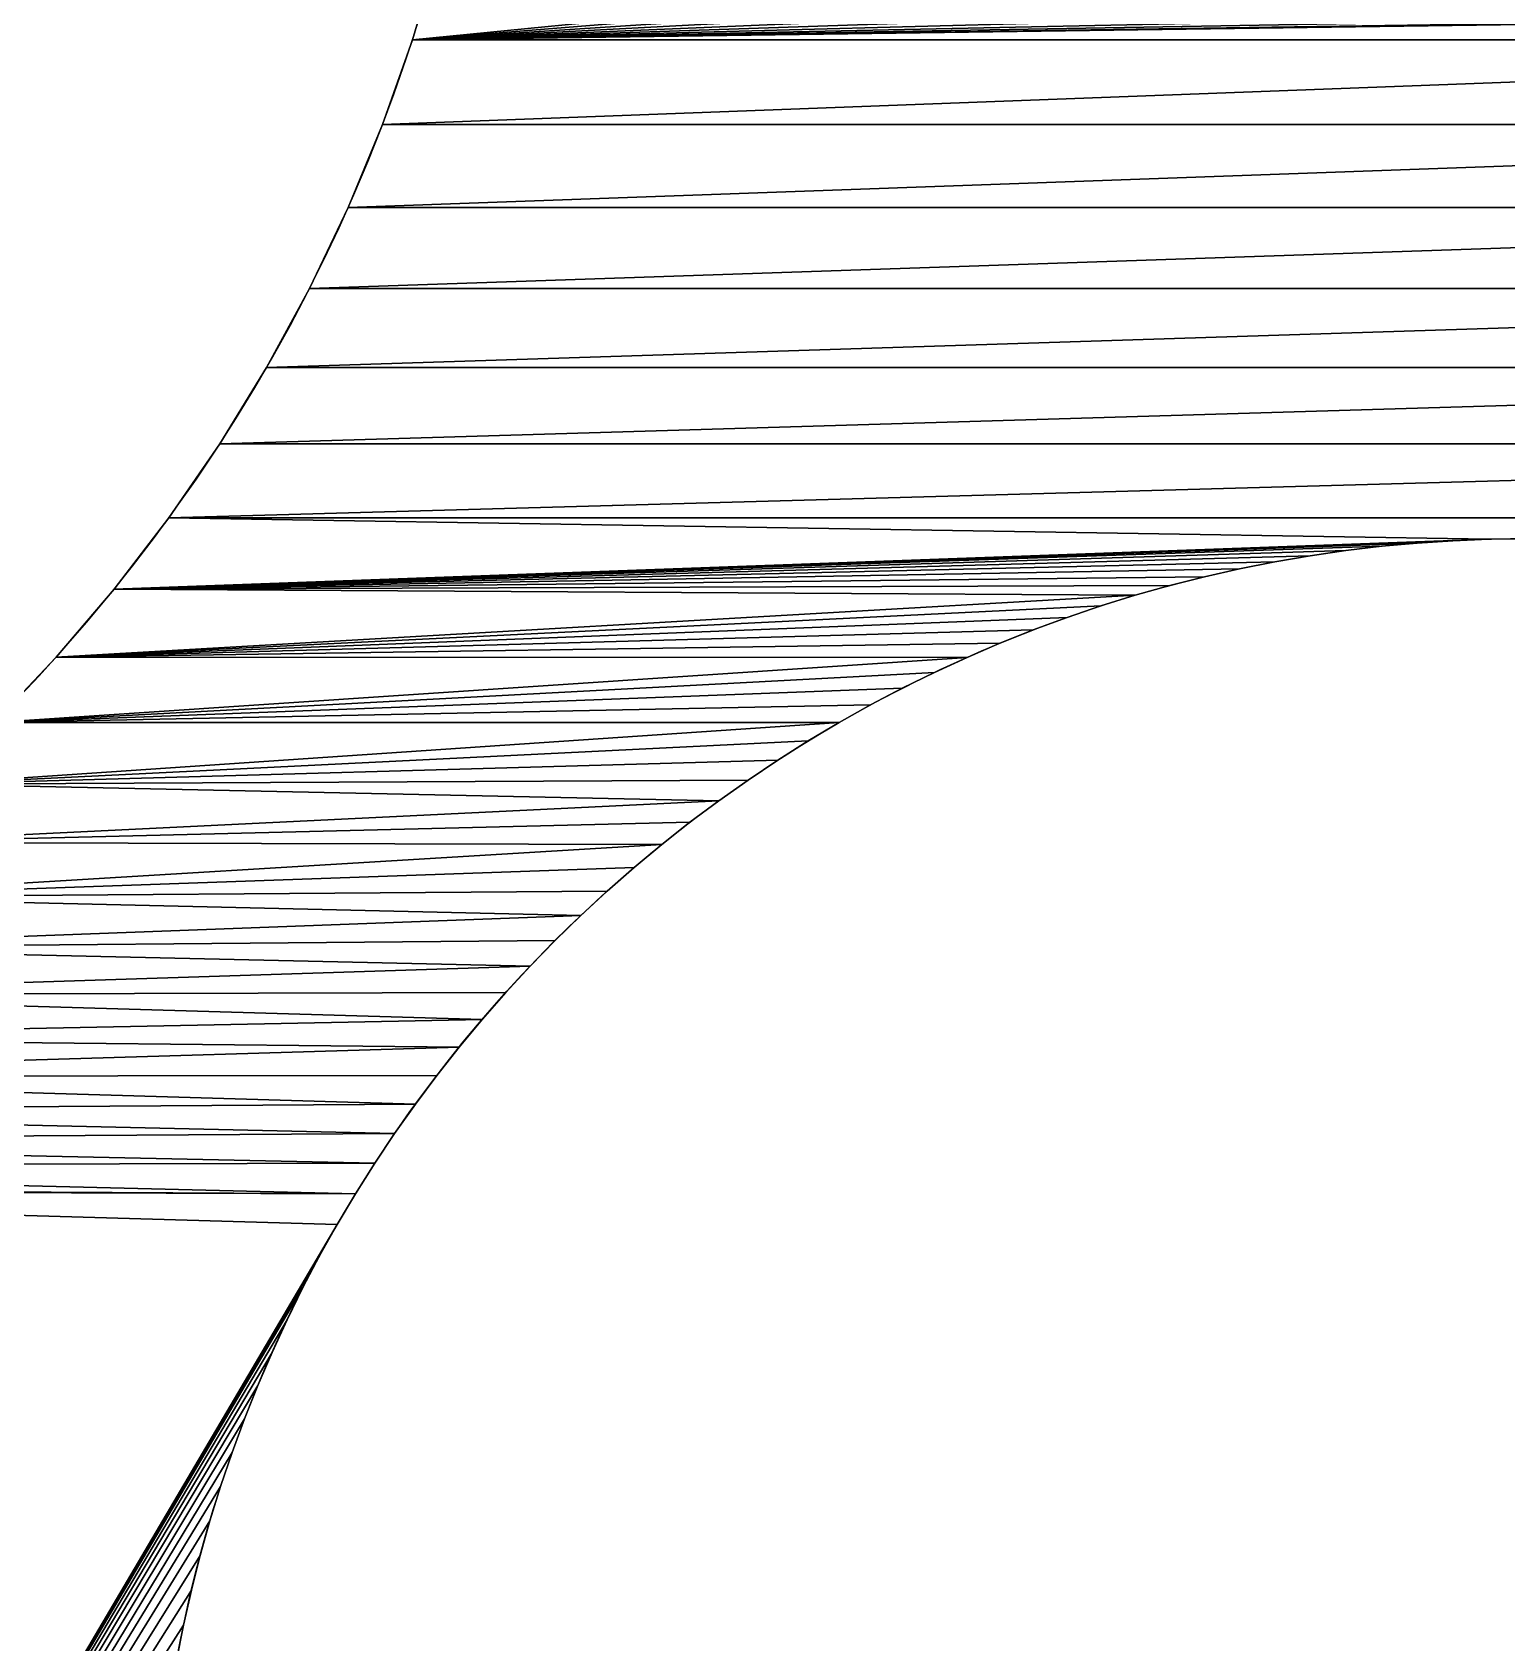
# Model space of a CAD drawing. Header units: millimetres. Extents: x 2854 to 3045, y 1707 to 1839.
# Drawn here: x 2870.399 to 2874.701, y 1806.004 to 1810.701 of the extents above; entities that cross this region are included whole.
import ezdxf

# ---------------------------------------------------------------- set-up
doc = ezdxf.new("R2010")
doc.units = ezdxf.units.MM

# ---------------------------------------------------------------- blocks, each defined once
blk = doc.blocks.new('Mastil_3_AUX')
for p, q in [((11.0014, 2.3953), (11.0014, 2.3953, 10)), ((11.0055, 2.2907), (11.0055, 2.2907, 10)), ((11.0123, 2.1862), (11.0123, 2.1862, 10)), ((11.0219, 2.0819), (11.0219, 2.0819, 10)), ((11.0342, 1.9779), (11.0342, 1.9779, 10)), ((11.0492, 1.8743), (11.0492, 1.8743, 10)), ((11.067, 1.7711), (11.067, 1.7711, 10)), ((11.0874, 1.6684), (11.0874, 1.6684, 10)), ((11.1105, 1.5662), (11.1105, 1.5662, 10)), ((11.1363, 1.4647), (11.1363, 1.4647, 10)), ((11.1647, 1.3639), (11.1647, 1.3639, 10)), ((11.1958, 1.2639), (11.1958, 1.2639, 10)), ((11.2294, 1.1648), (11.2294, 1.1648, 10)), ((11.2657, 1.0665), (11.2657, 1.0665, 10)), ((11.3045, 0.9693), (11.3045, 0.9693, 10)), ((11.3897, 0.778), (11.3897, 0.778, 10)), ((11.436, 0.684), (11.436, 0.684, 10)), ((11.4847, 0.5914), (11.4847, 0.5914, 10)), ((11.5894, 0.41), (11.5894, 0.41, 10)), ((11.6453, 0.3214), (11.6453, 0.3214, 10)), ((11.7035, 0.2344), (11.7035, 0.2344, 10)), ((11.7639, 0.1489), (11.7639, 0.1489, 10)), ((11.8266, 0.065), (11.8266, 0.065, 10)), ((11.8914, -0.0173), (11.8914, -0.0173, 10)), ((11.9584, -0.0978), (11.9584, -0.0978, 10)), ((12.0274, -0.1765), (12.0274, -0.1765, 10)), ((12.0985, -0.2534), (12.0985, -0.2534, 10)), ((12.1716, -0.3284), (12.1716, -0.3284, 10)), ((12.2466, -0.4015), (12.2466, -0.4015, 10)), ((12.3235, -0.4726), (12.3235, -0.4726, 10)), ((12.4022, -0.5416), (12.4022, -0.5416, 10)), ((12.4827, -0.6086), (12.4827, -0.6086, 10)), ((12.565, -0.6734), (12.565, -0.6734, 10)), ((9.5451, -0.7447), (9.5451, -0.7447, 10)), ((12.6489, -0.7361), (12.6489, -0.7361, 10)), ((12.7344, -0.7965), (12.7344, -0.7965, 10)), ((9.7918, -0.8321), (9.7918, -0.8321, 10)), ((12.8214, -0.8547), (12.8214, -0.8547, 10)), ((10.0337, -0.9323), (10.0337, -0.9323, 10)), ((12.91, -0.9106), (12.91, -0.9106, 10)), ((13, -0.9641), (13, -0.9641, 10)), ((13.0914, -1.0153), (13.0914, -1.0153, 10)), ((10.27, -1.045), (10.27, -1.045, 10)), ((13.184, -1.064), (13.184, -1.064, 10)), ((13.278, -1.1103), (13.278, -1.1103, 10)), ((10.5, -1.1699), (10.5, -1.1699, 10)), ((13.3731, -1.1542), (13.3731, -1.1542, 10)), ((13.4693, -1.1955), (13.4693, -1.1955, 10)), ((13.5665, -1.2343), (13.5665, -1.2343, 10)), ((10.7232, -1.3066), (10.7232, -1.3066, 10)), ((13.6648, -1.2706), (13.6648, -1.2706, 10)), ((13.7639, -1.3042), (13.7639, -1.3042, 10)), ((13.8639, -1.3353), (13.8639, -1.3353, 10)), ((13.9647, -1.3637), (13.9647, -1.3637, 10)), ((14.0662, -1.3895), (14.0662, -1.3895, 10)), ((10.9389, -1.4549), (10.9389, -1.4549, 10)), ((14.1684, -1.4126), (14.1684, -1.4126, 10)), ((11.1466, -1.6143), (11.1466, -1.6143, 10)), ((11.3457, -1.7843), (11.3457, -1.7843, 10))]:
    blk.add_line(p, q)
at = {"color": 250, "true_color": 0x1e1e1e}
blk.add_line((11.3458, 0.8731), (11.3458, 0.8731, 10), dxfattribs=at)
at = {"color": 3, "true_color": 0x00ff00}
blk.add_line((11.5359, 0.5), (11.5359, 0.5, 10), dxfattribs=at)
at = {"color": 250, "true_color": 0x1e1e1e, "extrusion": (-1.9873e-14, 4.51195e-14, -1)}
blk.add_arc((-15, 2.5), 4, 270, 90, dxfattribs=at)
at = {"color": 250, "true_color": 0x1e1e1e, "extrusion": (-1.9873e-14, 6.83842e-14, -1)}
blk.add_arc((-15, 2.5, -10), 4, 270, 90, dxfattribs=at)
at = {"color": 250, "true_color": 0x1e1e1e}
for centre in [(8, -5.5), (8, -5.5, 10)]:
    blk.add_arc(centre, 5, 11.539, 168.461, dxfattribs=at)
mesh = blk.add_polyface(dxfattribs=at)
corners = [(10.9389, 6.4549), (11.0014, 2.6047), (11, 2.5), (11.1466, 6.6143), (11.0055, 2.7093), (11.0123, 2.8138), (11.0219, 2.9181), (11.0342, 3.0221), (11.0492, 3.1257), (11.067, 3.2289), (11.0874, 3.3316), (11.1105, 3.4338), (11.1363, 3.5353), (11.1647, 3.6361), (11.3457, 6.7843), (11.1958, 3.7361), (11.2294, 3.8352), (11.2657, 3.9335), (11.3045, 4.0307), (8, 4), (8, 5.5), (8.0785, 3.9979), (8.2617, 5.5069), (8.1568, 3.9918), (8.2347, 3.9815), (8.3119, 3.9672), (8.5226, 5.5274), (8.3882, 3.9489), (8.4635, 3.9266), (8.5376, 3.9004), (8.7822, 5.5616), (8.6101, 3.8703), (8.681, 3.8365), (8.75, 3.799), (8.817, 3.758), (9.0396, 5.6093), (8.8817, 3.7135), (8.944, 3.6657), (9.0037, 3.6147), (9.0607, 3.5607), (9.2941, 5.6704), (9.1147, 3.5037), (9.1657, 3.444), (9.2135, 3.3817), (9.258, 3.317), (9.299, 3.25), (9.5451, 5.7447), (9.3365, 3.181), (9.3703, 3.1101), (9.4004, 3.0376), (9.4266, 2.9635), (9.4489, 2.8882), (9.4672, 2.8119), (9.4815, 2.7347), (9.4918, 2.6568), (9.4979, 2.5785), (9.5, 2.5), (9.7918, -0.8321), (9.7918, 5.8321), (10.0337, -0.9323), (10.0337, 5.9323), (10.27, -1.045), (10.27, 6.045), (10.5, -1.1699), (10.5, 6.1699), (10.7232, -1.3066), (10.7232, 6.3066), (10.9389, -1.4549), (11.0014, 2.3953)]
mesh.append_faces([[corners[k] for k in face] for face in [(1, 3, 4), (4, 3, 5), (5, 3, 6), (6, 3, 7), (7, 3, 8), (8, 3, 9), (9, 3, 10), (10, 3, 11), (11, 3, 12), (12, 3, 13), (13, 14, 15), (15, 14, 16), (16, 14, 17), (17, 14, 18), (19, 20, 21), (21, 22, 23), (23, 22, 24), (24, 22, 25), (25, 26, 27), (27, 26, 28), (28, 26, 29), (29, 30, 31), (31, 30, 32), (32, 30, 33), (33, 30, 34), (34, 35, 36), (36, 35, 37), (37, 35, 38), (38, 35, 39), (39, 40, 41), (41, 40, 42), (42, 40, 43), (43, 40, 44), (44, 40, 45), (45, 46, 47), (47, 46, 48), (48, 46, 49), (49, 46, 50), (50, 46, 51), (51, 46, 52), (52, 46, 53), (53, 46, 54), (54, 46, 55), (55, 46, 56), (68, 0, 2)]], dxfattribs={"vtx0": -1, "vtx1": -1, "color": 250})
mesh.append_faces([[corners[k] for k in face] for face in [(0, 1, 2), (1, 0, 3), (13, 3, 14), (21, 20, 22), (25, 22, 26), (29, 26, 30), (34, 30, 35), (39, 35, 40), (45, 40, 46), (57, 46, 58), (59, 58, 60), (61, 60, 62), (63, 62, 64), (65, 64, 66), (67, 66, 0)]], dxfattribs={"vtx0": -1, "vtx2": -1, "color": 250})
mesh = blk.add_polyface(dxfattribs=at)
corners = [(8, 5.5, 10), (8, 4, 10), (8.0785, 3.9979, 10), (8.2617, 5.5069, 10), (8.1568, 3.9918, 10), (8.2347, 3.9815, 10), (8.3119, 3.9672, 10), (8.5226, 5.5274, 10), (8.3882, 3.9489, 10), (8.4635, 3.9266, 10), (8.5376, 3.9004, 10), (8.7822, 5.5616, 10), (8.6101, 3.8703, 10), (8.681, 3.8365, 10), (8.75, 3.799, 10), (8.817, 3.758, 10), (9.0396, 5.6093, 10), (8.8817, 3.7135, 10), (8.944, 3.6657, 10), (9.0037, 3.6147, 10), (9.0607, 3.5607, 10), (9.2941, 5.6704, 10), (9.1147, 3.5037, 10), (9.1657, 3.444, 10), (9.2135, 3.3817, 10), (9.258, 3.317, 10), (9.299, 3.25, 10), (9.5451, 5.7447, 10), (9.3365, 3.181, 10), (9.3703, 3.1101, 10), (9.4004, 3.0376, 10), (9.4266, 2.9635, 10), (9.4489, 2.8882, 10), (9.4672, 2.8119, 10), (9.4815, 2.7347, 10), (9.4918, 2.6568, 10), (9.4979, 2.5785, 10), (9.5, 2.5, 10), (9.7918, -0.8321, 10), (9.7918, 5.8321, 10), (10.0337, -0.9323, 10), (10.0337, 5.9323, 10), (10.27, -1.045, 10), (10.27, 6.045, 10), (10.5, -1.1699, 10), (10.5, 6.1699, 10), (10.7232, -1.3066, 10), (10.7232, 6.3066, 10), (10.9389, -1.4549, 10), (10.9389, 6.4549, 10), (11.0014, 2.3953, 10), (11, 2.5, 10), (11.0014, 2.6047, 10), (11.1466, 6.6143, 10), (11.0055, 2.7093, 10), (11.0123, 2.8138, 10), (11.0219, 2.9181, 10), (11.0342, 3.0221, 10), (11.0492, 3.1257, 10), (11.067, 3.2289, 10), (11.0874, 3.3316, 10), (11.1105, 3.4338, 10), (11.1363, 3.5353, 10), (11.1647, 3.6361, 10), (11.3457, 6.7843, 10), (11.1958, 3.7361, 10), (11.2294, 3.8352, 10), (11.2657, 3.9335, 10), (11.3045, 4.0307, 10)]
mesh.append_faces([[corners[k] for k in face] for face in [(0, 2, 3), (3, 6, 7), (7, 10, 11), (11, 15, 16), (16, 20, 21), (21, 26, 27), (27, 38, 39), (39, 40, 41), (41, 42, 43), (43, 44, 45), (45, 46, 47), (47, 48, 49), (49, 52, 53), (52, 49, 51), (53, 63, 64)]], dxfattribs={"vtx0": -1, "vtx1": -1, "color": 250})
mesh.append_faces([[corners[k] for k in face] for face in [(0, 1, 2), (3, 2, 4), (3, 4, 5), (3, 5, 6), (7, 6, 8), (7, 8, 9), (7, 9, 10), (11, 10, 12), (11, 12, 13), (11, 13, 14), (11, 14, 15), (16, 15, 17), (16, 17, 18), (16, 18, 19), (16, 19, 20), (21, 20, 22), (21, 22, 23), (21, 23, 24), (21, 24, 25), (21, 25, 26), (27, 26, 28), (27, 28, 29), (27, 29, 30), (27, 30, 31), (27, 31, 32), (27, 32, 33), (27, 33, 34), (27, 34, 35), (27, 35, 36), (27, 36, 37), (49, 50, 51), (53, 52, 54), (53, 54, 55), (53, 55, 56), (53, 56, 57), (53, 57, 58), (53, 58, 59), (53, 59, 60), (53, 60, 61), (53, 61, 62), (53, 62, 63), (64, 63, 65), (64, 65, 66), (64, 66, 67), (64, 67, 68)]], dxfattribs={"vtx0": -1, "vtx2": -1, "color": 250})
mesh = blk.add_polyface(dxfattribs=at)
corners = [(9.5, 2.5), (9.5451, 5.7447), (9.5451, -0.7447), (9.7918, -0.8321), (9.7918, 5.8321), (10.0337, -0.9323), (10.0337, 5.9323), (10.27, -1.045), (10.27, 6.045), (10.5, -1.1699), (10.5, 6.1699), (10.7232, -1.3066), (10.7232, 6.3066), (10.9389, -1.4549), (10.9389, 6.4549), (11.0014, 2.3953), (11.1466, -1.6143), (11.0055, 2.2907), (11.0123, 2.1862), (11.0219, 2.0819), (11.0342, 1.9779), (11.0492, 1.8743), (11.067, 1.7711), (11.0874, 1.6684), (11.1105, 1.5662), (11.1363, 1.4647), (11.1647, 1.3639), (11.3457, -1.7843), (11.1958, 1.2639), (11.2294, 1.1648), (11.2657, 1.0665), (11.3045, 0.9693), (8, -0.5), (8, 1), (8.2617, -0.5069), (8.0785, 1.0021), (8.1568, 1.0082), (8.2347, 1.0185), (8.3119, 1.0328), (8.5226, -0.5274), (8.3882, 1.0511), (8.4635, 1.0734), (8.5376, 1.0996), (8.7822, -0.5616), (8.6101, 1.1297), (8.681, 1.1635), (8.75, 1.201), (8.817, 1.242), (9.0396, -0.6093), (8.8817, 1.2865), (8.944, 1.3343), (9.0037, 1.3853), (9.0607, 1.4393), (9.2941, -0.6704), (9.1147, 1.4963), (9.1657, 1.556), (9.2135, 1.6183), (9.258, 1.683), (9.299, 1.75), (9.3365, 1.819), (9.3703, 1.8899), (9.4004, 1.9624), (9.4266, 2.0365), (9.4489, 2.1118), (9.4672, 2.1881), (9.4815, 2.2653), (9.4918, 2.3432), (9.4979, 2.4215)]
mesh.append_faces([[corners[k] for k in face] for face in [(2, 1, 3), (3, 4, 5), (5, 6, 7), (7, 8, 9), (9, 10, 11), (11, 12, 13), (13, 15, 16), (16, 26, 27), (32, 33, 34), (34, 38, 39), (39, 42, 43), (43, 47, 48), (48, 52, 53), (53, 58, 2)]], dxfattribs={"vtx0": -1, "vtx1": -1, "color": 250})
mesh.append_faces([[corners[k] for k in face] for face in [(0, 1, 2), (13, 14, 15)]], dxfattribs={"vtx0": -1, "vtx1": -1, "vtx2": -1, "color": 250})
mesh.append_faces([[corners[k] for k in face] for face in [(16, 15, 17), (16, 17, 18), (16, 18, 19), (16, 19, 20), (16, 20, 21), (16, 21, 22), (16, 22, 23), (16, 23, 24), (16, 24, 25), (16, 25, 26), (27, 26, 28), (27, 28, 29), (27, 29, 30), (27, 30, 31), (34, 33, 35), (34, 35, 36), (34, 36, 37), (34, 37, 38), (39, 38, 40), (39, 40, 41), (39, 41, 42), (43, 42, 44), (43, 44, 45), (43, 45, 46), (43, 46, 47), (48, 47, 49), (48, 49, 50), (48, 50, 51), (48, 51, 52), (53, 52, 54), (53, 54, 55), (53, 55, 56), (53, 56, 57), (53, 57, 58), (2, 58, 59), (2, 59, 60), (2, 60, 61), (2, 61, 62), (2, 62, 63), (2, 63, 64), (2, 64, 65), (2, 65, 66), (2, 66, 67), (2, 67, 0)]], dxfattribs={"vtx0": -1, "vtx2": -1, "color": 250})
mesh = blk.add_polyface(dxfattribs=at)
corners = [(8, 1, 10), (8, -0.5, 10), (8.2617, -0.5069, 10), (8.0785, 1.0021, 10), (8.1568, 1.0082, 10), (8.2347, 1.0185, 10), (8.3119, 1.0328, 10), (8.5226, -0.5274, 10), (8.3882, 1.0511, 10), (8.4635, 1.0734, 10), (8.5376, 1.0996, 10), (8.7822, -0.5616, 10), (8.6101, 1.1297, 10), (8.681, 1.1635, 10), (8.75, 1.201, 10), (8.817, 1.242, 10), (9.0396, -0.6093, 10), (8.8817, 1.2865, 10), (8.944, 1.3343, 10), (9.0037, 1.3853, 10), (9.0607, 1.4393, 10), (9.2941, -0.6704, 10), (9.1147, 1.4963, 10), (9.1657, 1.556, 10), (9.2135, 1.6183, 10), (9.258, 1.683, 10), (9.299, 1.75, 10), (9.5451, -0.7447, 10), (9.3365, 1.819, 10), (9.3703, 1.8899, 10), (9.4004, 1.9624, 10), (9.4266, 2.0365, 10), (9.4489, 2.1118, 10), (9.4672, 2.1881, 10), (9.4815, 2.2653, 10), (9.4918, 2.3432, 10), (9.4979, 2.4215, 10), (9.5, 2.5, 10), (9.5451, 5.7447, 10), (9.7918, -0.8321, 10), (9.7918, 5.8321, 10), (10.0337, -0.9323, 10), (10.0337, 5.9323, 10), (10.27, -1.045, 10), (10.27, 6.045, 10), (10.5, -1.1699, 10), (10.5, 6.1699, 10), (10.7232, -1.3066, 10), (10.7232, 6.3066, 10), (10.9389, -1.4549, 10), (10.9389, 6.4549, 10), (11.0014, 2.3953, 10), (11.1466, -1.6143, 10), (11.0055, 2.2907, 10), (11.0123, 2.1862, 10), (11.0219, 2.0819, 10), (11.0342, 1.9779, 10), (11.0492, 1.8743, 10), (11.067, 1.7711, 10), (11.0874, 1.6684, 10), (11.1105, 1.5662, 10), (11.1363, 1.4647, 10), (11.1647, 1.3639, 10), (11.3457, -1.7843, 10), (11.1958, 1.2639, 10), (11.2294, 1.1648, 10), (11.2657, 1.0665, 10), (11.3045, 0.9693, 10)]
mesh.append_faces([[corners[k] for k in face] for face in [(0, 2, 3), (3, 2, 4), (4, 2, 5), (5, 2, 6), (6, 7, 8), (8, 7, 9), (9, 7, 10), (10, 11, 12), (12, 11, 13), (13, 11, 14), (14, 11, 15), (15, 16, 17), (17, 16, 18), (18, 16, 19), (19, 16, 20), (20, 21, 22), (22, 21, 23), (23, 21, 24), (24, 21, 25), (25, 21, 26), (26, 27, 28), (28, 27, 29), (29, 27, 30), (30, 27, 31), (31, 27, 32), (32, 27, 33), (33, 27, 34), (34, 27, 35), (35, 27, 36), (36, 27, 37), (51, 52, 53), (53, 52, 54), (54, 52, 55), (55, 52, 56), (56, 52, 57), (57, 52, 58), (58, 52, 59), (59, 52, 60), (60, 52, 61), (61, 52, 62), (62, 63, 64), (64, 63, 65), (65, 63, 66), (66, 63, 67)]], dxfattribs={"vtx0": -1, "vtx1": -1, "color": 250})
mesh.append_faces([[corners[k] for k in face] for face in [(38, 37, 27), (50, 49, 51)]], dxfattribs={"vtx0": -1, "vtx1": -1, "vtx2": -1, "color": 250})
mesh.append_faces([[corners[k] for k in face] for face in [(0, 1, 2), (6, 2, 7), (10, 7, 11), (15, 11, 16), (20, 16, 21), (26, 21, 27), (38, 27, 39), (40, 39, 41), (42, 41, 43), (44, 43, 45), (46, 45, 47), (48, 47, 49), (51, 49, 52), (62, 52, 63)]], dxfattribs={"vtx0": -1, "vtx2": -1, "color": 250})
mesh = blk.add_polyface(dxfattribs=at)
corners = [(11, 2.5), (11.0014, 2.3953, 10), (11.0014, 2.3953), (11, 2.5, 10)]
mesh.append_faces([[corners[k] for k in face] for face in [(0, 1, 2), (1, 0, 3)]], dxfattribs={"vtx0": -1, "color": 250})
mesh = blk.add_polyface(dxfattribs=at)
corners = [(11.0014, 2.3953), (11.0055, 2.2907, 10), (11.0055, 2.2907), (11.0014, 2.3953, 10)]
mesh.append_faces([[corners[k] for k in face] for face in [(0, 1, 2), (1, 0, 3)]], dxfattribs={"vtx0": -1, "color": 250})
mesh = blk.add_polyface(dxfattribs=at)
corners = [(11.0055, 2.2907), (11.0123, 2.1862, 10), (11.0123, 2.1862), (11.0055, 2.2907, 10)]
mesh.append_faces([[corners[k] for k in face] for face in [(0, 1, 2), (1, 0, 3)]], dxfattribs={"vtx0": -1, "color": 250})
mesh = blk.add_polyface(dxfattribs=at)
corners = [(11.0123, 2.1862), (11.0219, 2.0819, 10), (11.0219, 2.0819), (11.0123, 2.1862, 10)]
mesh.append_faces([[corners[k] for k in face] for face in [(0, 1, 2), (1, 0, 3)]], dxfattribs={"vtx0": -1, "color": 250})
mesh = blk.add_polyface(dxfattribs=at)
corners = [(11.0219, 2.0819), (11.0342, 1.9779, 10), (11.0342, 1.9779), (11.0219, 2.0819, 10)]
mesh.append_faces([[corners[k] for k in face] for face in [(0, 1, 2), (1, 0, 3)]], dxfattribs={"vtx0": -1, "color": 250})
mesh = blk.add_polyface(dxfattribs=at)
corners = [(11.0342, 1.9779), (11.0492, 1.8743, 10), (11.0492, 1.8743), (11.0342, 1.9779, 10)]
mesh.append_faces([[corners[k] for k in face] for face in [(0, 1, 2), (1, 0, 3)]], dxfattribs={"vtx0": -1, "color": 250})
mesh = blk.add_polyface(dxfattribs=at)
corners = [(11.0492, 1.8743), (11.067, 1.7711, 10), (11.067, 1.7711), (11.0492, 1.8743, 10)]
mesh.append_faces([[corners[k] for k in face] for face in [(0, 1, 2), (1, 0, 3)]], dxfattribs={"vtx0": -1, "color": 250})
mesh = blk.add_polyface(dxfattribs=at)
corners = [(11.067, 1.7711), (11.0874, 1.6684, 10), (11.0874, 1.6684), (11.067, 1.7711, 10)]
mesh.append_faces([[corners[k] for k in face] for face in [(0, 1, 2), (1, 0, 3)]], dxfattribs={"vtx0": -1, "color": 250})
mesh = blk.add_polyface(dxfattribs=at)
corners = [(11.0874, 1.6684), (11.1105, 1.5662, 10), (11.1105, 1.5662), (11.0874, 1.6684, 10)]
mesh.append_faces([[corners[k] for k in face] for face in [(0, 1, 2), (1, 0, 3)]], dxfattribs={"vtx0": -1, "color": 250})
mesh = blk.add_polyface(dxfattribs=at)
corners = [(11.1105, 1.5662), (11.1363, 1.4647, 10), (11.1363, 1.4647), (11.1105, 1.5662, 10)]
mesh.append_faces([[corners[k] for k in face] for face in [(0, 1, 2), (1, 0, 3)]], dxfattribs={"vtx0": -1, "color": 250})
mesh = blk.add_polyface(dxfattribs=at)
corners = [(11.1363, 1.4647), (11.1647, 1.3639, 10), (11.1647, 1.3639), (11.1363, 1.4647, 10)]
mesh.append_faces([[corners[k] for k in face] for face in [(0, 1, 2), (1, 0, 3)]], dxfattribs={"vtx0": -1, "color": 250})
mesh = blk.add_polyface(dxfattribs=at)
corners = [(11.1647, 1.3639), (11.1958, 1.2639, 10), (11.1958, 1.2639), (11.1647, 1.3639, 10)]
mesh.append_faces([[corners[k] for k in face] for face in [(0, 1, 2), (1, 0, 3)]], dxfattribs={"vtx0": -1, "color": 250})
mesh = blk.add_polyface(dxfattribs=at)
corners = [(11.1958, 1.2639), (11.2294, 1.1648, 10), (11.2294, 1.1648), (11.1958, 1.2639, 10)]
mesh.append_faces([[corners[k] for k in face] for face in [(0, 1, 2), (1, 0, 3)]], dxfattribs={"vtx0": -1, "color": 250})
mesh = blk.add_polyface(dxfattribs=at)
corners = [(11.2294, 1.1648), (11.2657, 1.0665, 10), (11.2657, 1.0665), (11.2294, 1.1648, 10)]
mesh.append_faces([[corners[k] for k in face] for face in [(0, 1, 2), (1, 0, 3)]], dxfattribs={"vtx0": -1, "color": 250})
mesh = blk.add_polyface(dxfattribs=at)
corners = [(11.2657, 1.0665), (11.3045, 0.9693, 10), (11.3045, 0.9693), (11.2657, 1.0665, 10)]
mesh.append_faces([[corners[k] for k in face] for face in [(0, 1, 2), (1, 0, 3)]], dxfattribs={"vtx0": -1, "color": 250})
mesh = blk.add_polyface(dxfattribs=at)
corners = [(11.3457, -1.7843), (11.3045, 0.9693), (11.3458, 0.8731), (11.5355, -1.9645), (11.3897, 0.778), (11.436, 0.684), (11.4847, 0.5914), (11.5359, 0.5), (11.7157, -2.1543), (11.5894, 0.41), (11.6453, 0.3214), (11.7035, 0.2344), (11.7639, 0.1489), (11.8857, -2.3534), (11.8266, 0.065), (11.8914, -0.0173), (12.0451, -2.5611), (11.9584, -0.0978), (12.0274, -0.1765), (12.0985, -0.2534), (12.1934, -2.7768), (12.1716, -0.3284), (12.2466, -0.4015), (12.3301, -3), (12.3235, -0.4726), (12.4022, -0.5416), (12.455, -3.23), (12.4827, -0.6086), (12.5677, -3.4663), (12.565, -0.6734), (12.6489, -0.7361), (12.6679, -3.7082), (12.7344, -0.7965), (12.7553, -3.9549), (12.8214, -0.8547), (12.8296, -4.2059), (12.91, -0.9106), (12.8907, -4.4604), (12.8981, -4.5), (13, -0.9641), (19, -4.5), (13.0914, -1.0153), (13.184, -1.064), (13.278, -1.1103), (13.3731, -1.1542), (13.4693, -1.1955), (13.5665, -1.2343), (13.6648, -1.2706), (13.7639, -1.3042), (13.8639, -1.3353), (13.9647, -1.3637), (14.0662, -1.3895), (14.1684, -1.4126), (14.2711, -1.433), (14.3743, -1.4508), (14.4779, -1.4658), (14.5819, -1.4781), (14.6862, -1.4877), (14.7907, -1.4945), (14.8953, -1.4986), (15, -1.5), (19, -1.5)]
mesh.append_faces([[corners[k] for k in face] for face in [(40, 60, 61)]], dxfattribs={"vtx0": -1, "color": 250})
mesh.append_faces([[corners[k] for k in face] for face in [(0, 2, 3), (3, 7, 8), (8, 12, 13), (13, 15, 16), (16, 19, 20), (20, 22, 23), (23, 25, 26), (26, 27, 28), (28, 30, 31), (31, 32, 33), (33, 34, 35), (35, 36, 37), (37, 36, 38), (38, 39, 40)]], dxfattribs={"vtx0": -1, "vtx1": -1, "color": 250})
mesh.append_faces([[corners[k] for k in face] for face in [(0, 1, 2), (3, 2, 4), (3, 4, 5), (3, 5, 6), (3, 6, 7), (8, 7, 9), (8, 9, 10), (8, 10, 11), (8, 11, 12), (13, 12, 14), (13, 14, 15), (16, 15, 17), (16, 17, 18), (16, 18, 19), (20, 19, 21), (20, 21, 22), (23, 22, 24), (23, 24, 25), (26, 25, 27), (28, 27, 29), (28, 29, 30), (31, 30, 32), (33, 32, 34), (35, 34, 36), (38, 36, 39), (40, 39, 41), (40, 41, 42), (40, 42, 43), (40, 43, 44), (40, 44, 45), (40, 45, 46), (40, 46, 47), (40, 47, 48), (40, 48, 49), (40, 49, 50), (40, 50, 51), (40, 51, 52), (40, 52, 53), (40, 53, 54), (40, 54, 55), (40, 55, 56), (40, 56, 57), (40, 57, 58), (40, 58, 59), (40, 59, 60)]], dxfattribs={"vtx0": -1, "vtx2": -1, "color": 250})
mesh = blk.add_polyface(dxfattribs=at)
corners = [(11.3045, 0.9693, 10), (11.3457, -1.7843, 10), (11.3458, 0.8731, 10), (11.5355, -1.9645, 10), (11.3897, 0.778, 10), (11.436, 0.684, 10), (11.4847, 0.5914, 10), (11.5359, 0.5, 10), (11.7157, -2.1543, 10), (11.5894, 0.41, 10), (11.6453, 0.3214, 10), (11.7035, 0.2344, 10), (11.7639, 0.1489, 10), (11.8857, -2.3534, 10), (11.8266, 0.065, 10), (11.8914, -0.0173, 10), (12.0451, -2.5611, 10), (11.9584, -0.0978, 10), (12.0274, -0.1765, 10), (12.0985, -0.2534, 10), (12.1934, -2.7768, 10), (12.1716, -0.3284, 10), (12.2466, -0.4015, 10), (12.3301, -3, 10), (12.3235, -0.4726, 10), (12.4022, -0.5416, 10), (12.455, -3.23, 10), (12.4827, -0.6086, 10), (12.5677, -3.4663, 10), (12.565, -0.6734, 10), (12.6489, -0.7361, 10), (12.6679, -3.7082, 10), (12.7344, -0.7965, 10), (12.7553, -3.9549, 10), (12.8214, -0.8547, 10), (12.8296, -4.2059, 10), (12.91, -0.9106, 10), (12.8907, -4.4604, 10), (12.8981, -4.5, 10), (13, -0.9641, 10), (19, -4.5, 10), (13.0914, -1.0153, 10), (13.184, -1.064, 10), (13.278, -1.1103, 10), (13.3731, -1.1542, 10), (13.4693, -1.1955, 10), (13.5665, -1.2343, 10), (13.6648, -1.2706, 10), (13.7639, -1.3042, 10), (13.8639, -1.3353, 10), (13.9647, -1.3637, 10), (14.0662, -1.3895, 10), (14.1684, -1.4126, 10), (14.2711, -1.433, 10), (14.3743, -1.4508, 10), (14.4779, -1.4658, 10), (14.5819, -1.4781, 10), (14.6862, -1.4877, 10), (14.7907, -1.4945, 10), (14.8953, -1.4986, 10), (15, -1.5, 10), (19, -1.5, 10)]
mesh.append_faces([[corners[k] for k in face] for face in [(60, 40, 61)]], dxfattribs={"vtx0": -1, "color": 250})
mesh.append_faces([[corners[k] for k in face] for face in [(0, 1, 2), (2, 3, 4), (4, 3, 5), (5, 3, 6), (6, 3, 7), (7, 8, 9), (9, 8, 10), (10, 8, 11), (11, 8, 12), (12, 13, 14), (14, 13, 15), (15, 16, 17), (17, 16, 18), (18, 16, 19), (19, 20, 21), (21, 20, 22), (22, 23, 24), (24, 23, 25), (25, 26, 27), (27, 28, 29), (29, 28, 30), (30, 31, 32), (32, 33, 34), (34, 35, 36), (36, 38, 39), (39, 40, 41), (41, 40, 42), (42, 40, 43), (43, 40, 44), (44, 40, 45), (45, 40, 46), (46, 40, 47), (47, 40, 48), (48, 40, 49), (49, 40, 50), (50, 40, 51), (51, 40, 52), (52, 40, 53), (53, 40, 54), (54, 40, 55), (55, 40, 56), (56, 40, 57), (57, 40, 58), (58, 40, 59), (59, 40, 60)]], dxfattribs={"vtx0": -1, "vtx1": -1, "color": 250})
mesh.append_faces([[corners[k] for k in face] for face in [(2, 1, 3), (7, 3, 8), (12, 8, 13), (15, 13, 16), (19, 16, 20), (22, 20, 23), (25, 23, 26), (27, 26, 28), (30, 28, 31), (32, 31, 33), (34, 33, 35), (36, 35, 37), (36, 37, 38), (39, 38, 40)]], dxfattribs={"vtx0": -1, "vtx2": -1, "color": 250})
mesh = blk.add_polyface(dxfattribs=at)
corners = [(11.3045, 0.9693), (11.3458, 0.8731, 10), (11.3458, 0.8731), (11.3045, 0.9693, 10)]
mesh.append_faces([[corners[k] for k in face] for face in [(0, 1, 2), (1, 0, 3)]], dxfattribs={"vtx0": -1, "color": 250})
mesh = blk.add_polyface(dxfattribs=at)
corners = [(11.3897, 0.778), (11.3458, 0.8731, 10), (11.3897, 0.778, 10), (11.3458, 0.8731)]
mesh.append_faces([[corners[k] for k in face] for face in [(0, 1, 2), (1, 0, 3)]], dxfattribs={"vtx0": -1, "color": 250})
mesh = blk.add_polyface(dxfattribs=at)
corners = [(11.436, 0.684), (11.3897, 0.778, 10), (11.436, 0.684, 10), (11.3897, 0.778)]
mesh.append_faces([[corners[k] for k in face] for face in [(0, 1, 2), (1, 0, 3)]], dxfattribs={"vtx0": -1, "color": 250})
mesh = blk.add_polyface(dxfattribs=at)
corners = [(11.4847, 0.5914), (11.436, 0.684, 10), (11.4847, 0.5914, 10), (11.436, 0.684)]
mesh.append_faces([[corners[k] for k in face] for face in [(0, 1, 2), (1, 0, 3)]], dxfattribs={"vtx0": -1, "color": 250})
mesh = blk.add_polyface(dxfattribs=at)
corners = [(11.5359, 0.5), (11.4847, 0.5914, 10), (11.5359, 0.5, 10), (11.4847, 0.5914)]
mesh.append_faces([[corners[k] for k in face] for face in [(0, 1, 2), (1, 0, 3)]], dxfattribs={"vtx0": -1, "color": 250})
mesh = blk.add_polyface(dxfattribs=at)
corners = [(11.5894, 0.41), (11.5359, 0.5, 10), (11.5894, 0.41, 10), (11.5359, 0.5)]
mesh.append_faces([[corners[k] for k in face] for face in [(0, 1, 2), (1, 0, 3)]], dxfattribs={"vtx0": -1, "color": 250})
mesh = blk.add_polyface(dxfattribs=at)
corners = [(11.6453, 0.3214), (11.5894, 0.41, 10), (11.6453, 0.3214, 10), (11.5894, 0.41)]
mesh.append_faces([[corners[k] for k in face] for face in [(0, 1, 2), (1, 0, 3)]], dxfattribs={"vtx0": -1, "color": 250})
mesh = blk.add_polyface(dxfattribs=at)
corners = [(11.7035, 0.2344), (11.6453, 0.3214, 10), (11.7035, 0.2344, 10), (11.6453, 0.3214)]
mesh.append_faces([[corners[k] for k in face] for face in [(0, 1, 2), (1, 0, 3)]], dxfattribs={"vtx0": -1, "color": 250})
mesh = blk.add_polyface(dxfattribs=at)
corners = [(11.7639, 0.1489), (11.7035, 0.2344, 10), (11.7639, 0.1489, 10), (11.7035, 0.2344)]
mesh.append_faces([[corners[k] for k in face] for face in [(0, 1, 2), (1, 0, 3)]], dxfattribs={"vtx0": -1, "color": 250})
mesh = blk.add_polyface(dxfattribs=at)
corners = [(11.8266, 0.065), (11.7639, 0.1489, 10), (11.8266, 0.065, 10), (11.7639, 0.1489)]
mesh.append_faces([[corners[k] for k in face] for face in [(0, 1, 2), (1, 0, 3)]], dxfattribs={"vtx0": -1, "color": 250})
mesh = blk.add_polyface(dxfattribs=at)
corners = [(11.8266, 0.065), (11.8914, -0.0173, 10), (11.8914, -0.0173), (11.8266, 0.065, 10)]
mesh.append_faces([[corners[k] for k in face] for face in [(0, 1, 2), (1, 0, 3)]], dxfattribs={"vtx0": -1, "color": 250})
mesh = blk.add_polyface(dxfattribs=at)
corners = [(11.8914, -0.0173), (11.9584, -0.0978, 10), (11.9584, -0.0978), (11.8914, -0.0173, 10)]
mesh.append_faces([[corners[k] for k in face] for face in [(0, 1, 2), (1, 0, 3)]], dxfattribs={"vtx0": -1, "color": 250})
mesh = blk.add_polyface(dxfattribs=at)
corners = [(11.9584, -0.0978), (12.0274, -0.1765, 10), (12.0274, -0.1765), (11.9584, -0.0978, 10)]
mesh.append_faces([[corners[k] for k in face] for face in [(0, 1, 2), (1, 0, 3)]], dxfattribs={"vtx0": -1, "color": 250})
mesh = blk.add_polyface(dxfattribs=at)
corners = [(12.0274, -0.1765), (12.0985, -0.2534, 10), (12.0985, -0.2534), (12.0274, -0.1765, 10)]
mesh.append_faces([[corners[k] for k in face] for face in [(0, 1, 2), (1, 0, 3)]], dxfattribs={"vtx0": -1, "color": 250})
mesh = blk.add_polyface(dxfattribs=at)
corners = [(12.0985, -0.2534), (12.1716, -0.3284, 10), (12.1716, -0.3284), (12.0985, -0.2534, 10)]
mesh.append_faces([[corners[k] for k in face] for face in [(0, 1, 2), (1, 0, 3)]], dxfattribs={"vtx0": -1, "color": 250})
mesh = blk.add_polyface(dxfattribs=at)
corners = [(12.1716, -0.3284), (12.2466, -0.4015, 10), (12.2466, -0.4015), (12.1716, -0.3284, 10)]
mesh.append_faces([[corners[k] for k in face] for face in [(0, 1, 2), (1, 0, 3)]], dxfattribs={"vtx0": -1, "color": 250})
mesh = blk.add_polyface(dxfattribs=at)
corners = [(12.2466, -0.4015, 10), (12.3235, -0.4726), (12.2466, -0.4015), (12.3235, -0.4726, 10)]
mesh.append_faces([[corners[k] for k in face] for face in [(0, 1, 2), (1, 0, 3)]], dxfattribs={"vtx0": -1, "color": 250})
mesh = blk.add_polyface(dxfattribs=at)
corners = [(12.3235, -0.4726, 10), (12.4022, -0.5416), (12.3235, -0.4726), (12.4022, -0.5416, 10)]
mesh.append_faces([[corners[k] for k in face] for face in [(0, 1, 2), (1, 0, 3)]], dxfattribs={"vtx0": -1, "color": 250})
mesh = blk.add_polyface(dxfattribs=at)
corners = [(12.4022, -0.5416), (12.4827, -0.6086, 10), (12.4827, -0.6086), (12.4022, -0.5416, 10)]
mesh.append_faces([[corners[k] for k in face] for face in [(0, 1, 2), (1, 0, 3)]], dxfattribs={"vtx0": -1, "color": 250})
mesh = blk.add_polyface(dxfattribs=at)
corners = [(12.4827, -0.6086, 10), (12.565, -0.6734), (12.4827, -0.6086), (12.565, -0.6734, 10)]
mesh.append_faces([[corners[k] for k in face] for face in [(0, 1, 2), (1, 0, 3)]], dxfattribs={"vtx0": -1, "color": 250})
mesh = blk.add_polyface(dxfattribs=at)
corners = [(9.5451, -0.7447), (9.2941, -0.6704, 10), (9.2941, -0.6704), (9.5451, -0.7447, 10)]
mesh.append_faces([[corners[k] for k in face] for face in [(0, 1, 2), (1, 0, 3)]], dxfattribs={"vtx0": -1, "color": 250})
mesh = blk.add_polyface(dxfattribs=at)
corners = [(12.565, -0.6734), (12.6489, -0.7361, 10), (12.6489, -0.7361), (12.565, -0.6734, 10)]
mesh.append_faces([[corners[k] for k in face] for face in [(0, 1, 2), (1, 0, 3)]], dxfattribs={"vtx0": -1, "color": 250})
mesh = blk.add_polyface(dxfattribs=at)
corners = [(9.7918, -0.8321, 10), (9.5451, -0.7447), (9.7918, -0.8321), (9.5451, -0.7447, 10)]
mesh.append_faces([[corners[k] for k in face] for face in [(0, 1, 2), (1, 0, 3)]], dxfattribs={"vtx0": -1, "color": 250})
mesh = blk.add_polyface(dxfattribs=at)
corners = [(12.6489, -0.7361, 10), (12.7344, -0.7965), (12.6489, -0.7361), (12.7344, -0.7965, 10)]
mesh.append_faces([[corners[k] for k in face] for face in [(0, 1, 2), (1, 0, 3)]], dxfattribs={"vtx0": -1, "color": 250})
mesh = blk.add_polyface(dxfattribs=at)
corners = [(12.7344, -0.7965), (12.8214, -0.8547, 10), (12.8214, -0.8547), (12.7344, -0.7965, 10)]
mesh.append_faces([[corners[k] for k in face] for face in [(0, 1, 2), (1, 0, 3)]], dxfattribs={"vtx0": -1, "color": 250})
mesh = blk.add_polyface(dxfattribs=at)
corners = [(10.0337, -0.9323), (9.7918, -0.8321, 10), (9.7918, -0.8321), (10.0337, -0.9323, 10)]
mesh.append_faces([[corners[k] for k in face] for face in [(0, 1, 2), (1, 0, 3)]], dxfattribs={"vtx0": -1, "color": 250})
mesh = blk.add_polyface(dxfattribs=at)
corners = [(12.8214, -0.8547, 10), (12.91, -0.9106), (12.8214, -0.8547), (12.91, -0.9106, 10)]
mesh.append_faces([[corners[k] for k in face] for face in [(0, 1, 2), (1, 0, 3)]], dxfattribs={"vtx0": -1, "color": 250})
mesh = blk.add_polyface(dxfattribs=at)
corners = [(10.27, -1.045, 10), (10.0337, -0.9323), (10.27, -1.045), (10.0337, -0.9323, 10)]
mesh.append_faces([[corners[k] for k in face] for face in [(0, 1, 2), (1, 0, 3)]], dxfattribs={"vtx0": -1, "color": 250})
mesh = blk.add_polyface(dxfattribs=at)
corners = [(12.91, -0.9106, 10), (13, -0.9641), (12.91, -0.9106), (13, -0.9641, 10)]
mesh.append_faces([[corners[k] for k in face] for face in [(0, 1, 2), (1, 0, 3)]], dxfattribs={"vtx0": -1, "color": 250})
mesh = blk.add_polyface(dxfattribs=at)
corners = [(13, -0.9641, 10), (13.0914, -1.0153), (13, -0.9641), (13.0914, -1.0153, 10)]
mesh.append_faces([[corners[k] for k in face] for face in [(0, 1, 2), (1, 0, 3)]], dxfattribs={"vtx0": -1, "color": 250})
mesh = blk.add_polyface(dxfattribs=at)
corners = [(13.0914, -1.0153), (13.184, -1.064, 10), (13.184, -1.064), (13.0914, -1.0153, 10)]
mesh.append_faces([[corners[k] for k in face] for face in [(0, 1, 2), (1, 0, 3)]], dxfattribs={"vtx0": -1, "color": 250})
mesh = blk.add_polyface(dxfattribs=at)
corners = [(10.5, -1.1699), (10.27, -1.045, 10), (10.27, -1.045), (10.5, -1.1699, 10)]
mesh.append_faces([[corners[k] for k in face] for face in [(0, 1, 2), (1, 0, 3)]], dxfattribs={"vtx0": -1, "color": 250})
mesh = blk.add_polyface(dxfattribs=at)
corners = [(13.184, -1.064), (13.278, -1.1103, 10), (13.278, -1.1103), (13.184, -1.064, 10)]
mesh.append_faces([[corners[k] for k in face] for face in [(0, 1, 2), (1, 0, 3)]], dxfattribs={"vtx0": -1, "color": 250})
mesh = blk.add_polyface(dxfattribs=at)
corners = [(13.278, -1.1103, 10), (13.3731, -1.1542), (13.278, -1.1103), (13.3731, -1.1542, 10)]
mesh.append_faces([[corners[k] for k in face] for face in [(0, 1, 2), (1, 0, 3)]], dxfattribs={"vtx0": -1, "color": 250})
mesh = blk.add_polyface(dxfattribs=at)
corners = [(10.7232, -1.3066), (10.5, -1.1699, 10), (10.5, -1.1699), (10.7232, -1.3066, 10)]
mesh.append_faces([[corners[k] for k in face] for face in [(0, 1, 2), (1, 0, 3)]], dxfattribs={"vtx0": -1, "color": 250})
mesh = blk.add_polyface(dxfattribs=at)
corners = [(13.3731, -1.1542), (13.4693, -1.1955, 10), (13.4693, -1.1955), (13.3731, -1.1542, 10)]
mesh.append_faces([[corners[k] for k in face] for face in [(0, 1, 2), (1, 0, 3)]], dxfattribs={"vtx0": -1, "color": 250})
mesh = blk.add_polyface(dxfattribs=at)
corners = [(13.4693, -1.1955), (13.5665, -1.2343, 10), (13.5665, -1.2343), (13.4693, -1.1955, 10)]
mesh.append_faces([[corners[k] for k in face] for face in [(0, 1, 2), (1, 0, 3)]], dxfattribs={"vtx0": -1, "color": 250})
mesh = blk.add_polyface(dxfattribs=at)
corners = [(13.5665, -1.2343, 10), (13.6648, -1.2706), (13.5665, -1.2343), (13.6648, -1.2706, 10)]
mesh.append_faces([[corners[k] for k in face] for face in [(0, 1, 2), (1, 0, 3)]], dxfattribs={"vtx0": -1, "color": 250})
mesh = blk.add_polyface(dxfattribs=at)
corners = [(10.9389, -1.4549), (10.7232, -1.3066, 10), (10.7232, -1.3066), (10.9389, -1.4549, 10)]
mesh.append_faces([[corners[k] for k in face] for face in [(0, 1, 2), (1, 0, 3)]], dxfattribs={"vtx0": -1, "color": 250})
mesh = blk.add_polyface(dxfattribs=at)
corners = [(13.6648, -1.2706, 10), (13.7639, -1.3042), (13.6648, -1.2706), (13.7639, -1.3042, 10)]
mesh.append_faces([[corners[k] for k in face] for face in [(0, 1, 2), (1, 0, 3)]], dxfattribs={"vtx0": -1, "color": 250})
mesh = blk.add_polyface(dxfattribs=at)
corners = [(13.7639, -1.3042, 10), (13.8639, -1.3353), (13.7639, -1.3042), (13.8639, -1.3353, 10)]
mesh.append_faces([[corners[k] for k in face] for face in [(0, 1, 2), (1, 0, 3)]], dxfattribs={"vtx0": -1, "color": 250})
mesh = blk.add_polyface(dxfattribs=at)
corners = [(13.8639, -1.3353), (13.9647, -1.3637, 10), (13.9647, -1.3637), (13.8639, -1.3353, 10)]
mesh.append_faces([[corners[k] for k in face] for face in [(0, 1, 2), (1, 0, 3)]], dxfattribs={"vtx0": -1, "color": 250})
mesh = blk.add_polyface(dxfattribs=at)
corners = [(13.9647, -1.3637, 10), (14.0662, -1.3895), (13.9647, -1.3637), (14.0662, -1.3895, 10)]
mesh.append_faces([[corners[k] for k in face] for face in [(0, 1, 2), (1, 0, 3)]], dxfattribs={"vtx0": -1, "color": 250})
mesh = blk.add_polyface(dxfattribs=at)
corners = [(14.0662, -1.3895), (14.1684, -1.4126, 10), (14.1684, -1.4126), (14.0662, -1.3895, 10)]
mesh.append_faces([[corners[k] for k in face] for face in [(0, 1, 2), (1, 0, 3)]], dxfattribs={"vtx0": -1, "color": 250})
mesh = blk.add_polyface(dxfattribs=at)
corners = [(11.1466, -1.6143, 10), (10.9389, -1.4549), (11.1466, -1.6143), (10.9389, -1.4549, 10)]
mesh.append_faces([[corners[k] for k in face] for face in [(0, 1, 2), (1, 0, 3)]], dxfattribs={"vtx0": -1, "color": 250})
mesh = blk.add_polyface(dxfattribs=at)
corners = [(14.1684, -1.4126, 10), (14.2711, -1.433), (14.1684, -1.4126), (14.2711, -1.433, 10)]
mesh.append_faces([[corners[k] for k in face] for face in [(0, 1, 2), (1, 0, 3)]], dxfattribs={"vtx0": -1, "color": 250})
mesh = blk.add_polyface(dxfattribs=at)
corners = [(11.3457, -1.7843), (11.1466, -1.6143, 10), (11.1466, -1.6143), (11.3457, -1.7843, 10)]
mesh.append_faces([[corners[k] for k in face] for face in [(0, 1, 2), (1, 0, 3)]], dxfattribs={"vtx0": -1, "color": 250})
mesh = blk.add_polyface(dxfattribs=at)
corners = [(11.5355, -1.9645), (11.3457, -1.7843, 10), (11.3457, -1.7843), (11.5355, -1.9645, 10)]
mesh.append_faces([[corners[k] for k in face] for face in [(0, 1, 2), (1, 0, 3)]], dxfattribs={"vtx0": -1, "color": 250})

msp = doc.modelspace()

# ---------------------------------------------------------------- block references
at = {"color": 40, "true_color": 0xf8d731, "rotation": 270.0000000000027}
msp.add_blockref('Mastil_3_AUX', (2872.2529, 1820.2237, 0.0003), dxfattribs=at)

doc.saveas('drawing.dxf')
